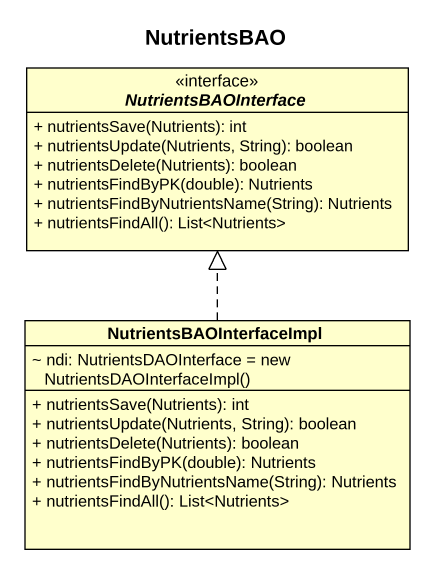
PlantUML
@startuml
title NutrientsBAO
hide circle
hide empty members
skinparam classAttributeIconSize 0
interface NutrientsBAOInterface <<interface>> {
  + nutrientsSave(Nutrients): int
  + nutrientsUpdate(Nutrients, String): boolean
  + nutrientsDelete(Nutrients): boolean
  + nutrientsFindByPK(double): Nutrients
  + nutrientsFindByNutrientsName(String): Nutrients
  + nutrientsFindAll(): List<Nutrients>
}
class NutrientsBAOInterfaceImpl {
  {field} ~ ndi: NutrientsDAOInterface = new NutrientsDAOInterfaceImpl()
  + nutrientsSave(Nutrients): int
  + nutrientsUpdate(Nutrients, String): boolean
  + nutrientsDelete(Nutrients): boolean
  + nutrientsFindByPK(double): Nutrients
  + nutrientsFindByNutrientsName(String): Nutrients
  + nutrientsFindAll(): List<Nutrients>
}
NutrientsBAOInterfaceImpl .up.|> NutrientsBAOInterface
@enduml
